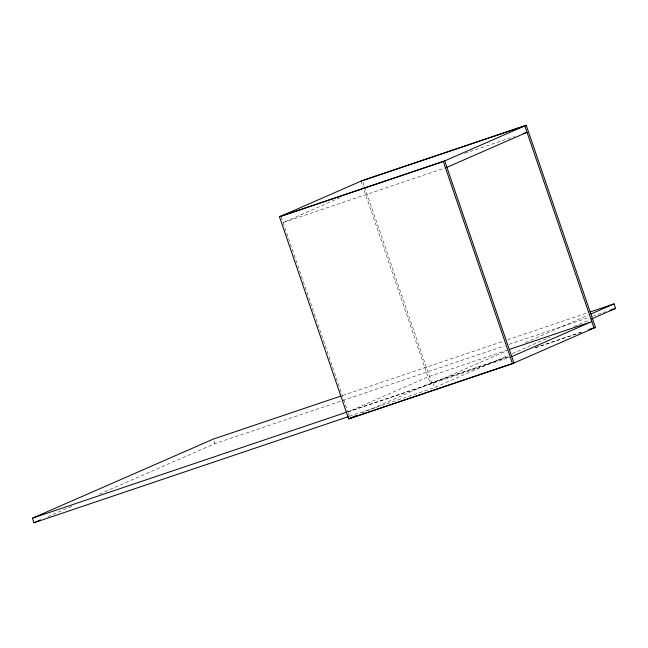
<?xml version="1.0" encoding="UTF-8"?>
<svg xmlns="http://www.w3.org/2000/svg" width="648" height="648" viewBox="0 0 648 648"><rect width="100%" height="100%" fill="white"/><g stroke="black" fill="none" stroke-linecap="round" stroke-linejoin="round"><path stroke-width="0.49" stroke-dasharray="3.24 2.43" d="M340.176 197.632L283.087 222.588L445.954 167.638M47.806 516.691L71.807 506.193M99.5 494.084L214.901 443.629L504.403 345.959M281.208 217.088L347.903 411.893L428.004 376.869L506.566 350.366M362.07 413.076L431.617 382.668L508.259 356.813M347.782 411.788L433.099 383L506.955 350.714M525.415 342.638L588.19 315.195M349.337 416.34L434.654 387.553L507.587 355.663M512.204 353.646L550.055 337.098M574.055 326.6L589.753 319.739M464.746 153.301L514.569 136.493M342.76 395.418L502.848 341.407M507.635 339.795L587.201 312.944M509.198 344.339L588.757 317.496M592.596 316.2L602.178 312.968M603.134 312.644L606.018 311.672M535.086 347.757L582.034 331.922M508.761 356.781L430.207 383.292L363.852 189.475M535.588 347.733L582.536 331.889M347.903 411.893L510.77 356.943M433.099 383L434.654 387.553M363.066 182.436L364.37 186.251M364.694 187.207L431.617 382.668M360.993 181.148L363.196 187.564M348.219 412.808L350.098 418.316M213.97 440.899L214.901 443.629"/><path stroke-width="0.97" d="M279.474 216.788L362.41 180.533L526.233 125.258L595.447 327.394L512.511 363.658L348.681 418.932L279.474 216.788L443.305 161.514L526.233 125.258M446.918 167.314L527.018 132.289L523.187 133.585M348.381 416.664L33.955 522.742L32.4 518.197L213.346 439.085L340.84 396.066M33.955 522.742L40.419 519.923M348.681 418.932L356.546 415.498M590.96 313.98L614.045 303.888L615.6 308.44L591.6 318.929M511.726 356.619L591.835 321.594L509.441 349.394M360.993 181.148L524.823 125.874L594.03 328.018L588.287 329.954M280.892 216.173L444.714 160.898L513.929 363.042M590.077 311.98L614.045 303.888M609.849 310.376L615.6 308.44M589.696 329.338L595.447 327.394M32.4 518.197L346.826 412.112M350.098 418.316L512.965 363.366M443.305 161.514L512.511 363.658"/></g></svg>
